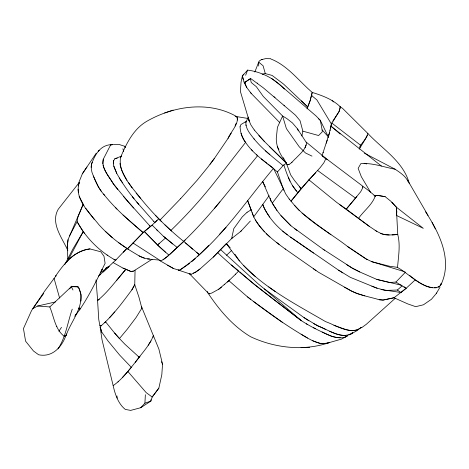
<?xml version="1.0" encoding="UTF-8"?>
<svg xmlns="http://www.w3.org/2000/svg" width="469" height="469" viewBox="0 0 469 469"><rect width="100%" height="100%" fill="white"/><g stroke="black" fill="none" stroke-linecap="round" stroke-linejoin="round"><path stroke-width="0.7" d="M258.7 66.041L258.712 62.125L259.234 61.081L261.215 59.721L265.753 58.602L270.56 58.731M78.176 185.906L79.126 182.945C74.196 199.36 89.872 213.114 98.912 224.715C106.404 232.964 114.876 240.345 124.138 246.547C128.946 249.924 134.058 252.82 139.064 255.875C145.068 259.48 152.191 259.339 158.921 260.025M78.1 189.177L78.352 192.589M157.103 220.383L151.645 225.53L143.092 232.583C129.385 220.981 115.702 209.197 104.429 195.127C98.384 188.679 94.978 180.383 91.947 172.217C91.232 168.957 90.64 165.428 92.235 162.309C95.67 153.41 100.952 145.079 111.417 144.616M91.185 167.339L91.519 164.256L92.235 162.309M135.06 270.226L134.755 284.701L138.935 297.123L141.861 308.174L136.074 317.507L127.334 329.115L119.466 338.554L124.936 344.264L139.246 357.278C131.15 367.174 123.722 378.161 113.164 385.653C115.04 394.171 118.229 403.832 125.299 409.419L130.687 410.398L140.718 407.713L150.848 401.106L152.196 397.026L158.856 388.133L161.805 374.754L162.55 364.202L158.891 349.112L141.603 306.902L141.855 308.174M80.885 301.151L81.131 294.638L78.634 287.55L77.836 286.764L71.37 286.653L49.796 306.966M140.718 407.713L144.915 403.188L145.361 394.71M318.674 118.927L320.368 120.439L322.115 129.907L328.3 136.796L320.368 120.439L316.282 116.165L280.333 85.17C271.281 76.975 259.726 71.628 247.614 70.104L242.385 76.019L244.021 81.887L246.782 87.58L251.302 93.524L279.759 122.608M243.669 74.166L242.397 75.82L243.194 79.408M396.557 214.866L396.815 211.771L396.328 207.157L390.812 201.23L385.119 196.634L378.061 195.497L374.01 195.743M150.977 399.699L150.848 401.106L144.915 403.188M67.847 258.736L67.243 246.63L68.04 239.694L83.224 204.214L79.144 196.23M67.243 246.63L68.04 239.7M159.138 259.949L160.597 260.817L163.03 259.773L166.431 257.293L183.748 241.435C167.949 228.702 153.556 214.333 140.764 198.569C131.971 186.92 117.989 173.348 120.521 157.549C126.231 143.883 133.36 129.151 146.615 121.401C173.43 105.883 208.67 100.659 236.511 116.488C240.345 122.427 229.845 133.073 228.016 138.419L214.216 158.721L207.714 167.304L197.291 180.084L180.588 198.698M237.584 118.423L237.314 120.058M440.573 285.351L441.288 283.258L440.573 285.351L438.093 287.304M120.521 157.555L121.741 156.019L114.823 158.792C111.094 163.142 115.21 168.981 116.728 173.319C122.884 184.358 130.37 194.729 138.683 204.261L153.791 221.438M113.627 160.574L113.375 163.839M270.836 58.965C287.673 65.49 298.859 81.043 312.243 92.416C322.361 95.617 332.709 99.311 340.406 106.926L339.064 111.563L331.372 123.974L329.297 133.454L323.041 152.742M55.653 276.27L56.11 275.725L44.643 291.126L31.558 310.56L23.45 328.581L25.59 341.174L33.475 351.005L38.651 354.781C52.815 357.759 62.524 346.269 66.457 333.981M153.058 337.205L153.375 335.634C149.611 345.688 141.427 353.585 135.365 362.314M301.86 136.004L302.845 131.138L300.049 120.668L295.47 115.175L263.338 87.844L250.364 78.311M330.592 128.125L331.665 122.925L360.743 145.349L359.166 148.978M330.223 129.895L330.053 130.581M78.346 185.05L79.279 181.351L82.356 173.8L86.894 167.046M359.371 148.978L366.658 136.907L367.848 133.442L342.522 108.316L340.406 106.932L339.679 107.049M286.014 162.338C287.532 168.969 293.805 159.659 295.71 158.481C299.984 153.85 305.7 149.599 306.597 142.934L297.586 128.981L292.463 122.966L286.711 118.481L282.602 116.007L263.267 96.421L256.35 86.718L251.202 82.485L250.428 78.645L245.099 82.227L244.871 83.505L246.782 87.574M329.578 132.451L328.066 137.528M340.406 106.926L339.058 111.563L332.832 121.131M307.23 108.257L307.699 106.903L283.581 84.092L272.084 75.415L265.302 73.598L263.097 65.783L258.712 62.125L254.819 72.009M306.046 144.939L305.008 147.817M72.238 309.177C67.583 322.449 65.9 336.889 58.033 348.86M328.218 137.042L328.851 134.972M113.539 144.563L110.62 144.95L103.303 159.161C100.993 168.617 109.341 176.426 113.457 183.989L127.785 201.4L150.408 226.55L149.464 225.53M79.537 309.892L79.982 308.52L79.537 309.892L74.677 316.282M326.219 143.221L327.233 140.12M323.188 152.325L322.068 155.62L323.704 157.045M103.303 159.161L102.811 163.734M43.734 293.447L32.771 308.631L37.626 306.028L49.784 306.937C54.035 316.874 55.049 329.402 64.241 336.314L66.199 335.259C71.182 320.374 86.841 304.281 78.628 287.55L77.836 286.77L71.37 286.659L69.617 288.916M78.71 308.795L79.155 307.594M240.046 126.812L240.878 124.584L246.043 121.471M307.048 108.914L310.132 100.688L312.243 92.416L310.132 100.688L307.693 106.903L301.438 100.87M245.645 75.269L247.614 70.104M235.11 125.997L236.159 123.271M441.112 284.372C452.778 259.767 439.16 232.677 425.588 211.871M241.043 133.337C247.128 150.543 264.381 160.597 277.431 171.971L282.461 186.574L285.586 193.773L289.18 199.003L294.708 205.557C309.739 222.3 330.205 232.952 347.787 246.671L366.008 258.906L371.976 261.766L389.821 266.31L397.161 267.277L397.706 265.507C398.609 255.265 400.397 244.666 397.753 234.529L396.328 207.151L391.896 202.274M367.368 135.324L364.97 139.451L359.793 146.398M254.315 130.036L264.317 141.368L286.348 163.2L283.059 165.621C273.046 157.267 262.564 149.277 254.245 139.129C250.487 134.281 245.539 128.881 245.879 122.321L248.312 117.08M362.848 187.635L360.667 191.786L346.274 209.121L336.754 202.45L308.913 179.838L291.003 201.178L301.098 188.561L320.11 167.691L323.786 162.907L325.369 159.706L325.568 158.135L306.216 142.101M64.81 264.539L73.017 248.805L83.224 231.663L77.098 221.69L77.924 217.018L83.23 204.214L83.916 205.416M66.621 262.247L68.245 259.867L83.224 231.663L84.678 233.662M69.471 235.907L77.098 221.69C85.903 237.842 99.422 251.454 115.579 260.242L126.906 248.412L123.312 252.24M436.346 293.418L439.975 287.286M231.287 133.09L228.016 138.419M150.983 340.916L148.192 345.237M58.901 331.249L61.498 327.333M245.879 122.321L246.43 121.489M82.356 173.8L96.221 153.205M75.316 315.356L76.828 313.251M79.724 309.657C89.602 295.071 97.241 279.049 105.115 263.314L103.983 256.197L100.806 251.789L89.948 248.916C74.284 250.645 63.948 263.859 55.641 275.965M131.859 289.895L134.761 284.701L131.853 289.895C122.386 302.581 112.959 315.625 100.899 326.014L99.879 325.627M269.118 195.72L253.711 216.813C260.535 230.484 273.028 240.075 285.105 248.898L318.533 272.249L350.876 290.739C359.723 295.4 369.754 296.818 379.204 299.726L383.103 300.06L394.013 297.762L405.884 288.529L415.323 279.794C422.071 284.519 431.849 290.88 439.963 286.108M214.444 158.387L210.071 164.22M158.856 388.133L152.196 397.02L146.234 392.67L127.826 371.436L131.32 367.315L119.618 355.039L107.94 340.852L101.597 331.87L100.108 326.846L102.013 339.708L113.164 385.653M167.603 265.243L173.413 268.485L179.369 270.302C218.044 244.302 243.974 203.382 273.515 168.336L283.335 188.608L272.225 203.2L276.968 210.452L280.995 215.67L290.932 225.794L323.053 249.197L352.541 268.286L359.799 271.979L376.859 279.43L401.874 285.334M79.402 182.306L58.209 209.285C50.165 223.373 62.354 238.029 67.853 250.569M140.008 356.317L139.246 357.278L138.197 356.346M208.816 245.322L199.395 254.649L183.684 241.371C196.593 229.007 208.482 215.593 219.92 201.869L257.592 155.737L256.297 154.541M219.92 201.869L214.327 208.599M96.022 279.911L97.64 300.465C108.509 291.507 116.675 279.735 125.932 269.235L123.019 268.127L113.088 262.534L98.349 276.264M116.675 280.38L125.938 269.229M356.868 196.552L346.269 209.121L369.502 226.498L376.935 231.446L381.883 233.902L385.289 234.699L389.159 234.957M436.721 292.973L431.445 299.269L423.46 304.786L415.686 306.673L407.848 303.941L394.007 297.768L383.103 300.06L379.21 299.732M127.826 371.436L122.45 377.481M358.709 218.12C363.938 210.716 372.134 204.847 375.253 196.101L369.338 191.147L325.568 158.135L324.929 158.399M119.671 338.319L119.466 338.548L114.629 333.072L105.578 321.834L104.734 322.684M277.431 171.971L283.059 165.621M250.335 221.057L240.691 231.434L231.633 238.557L213.207 257.176L199.935 269.042L196.048 271.862L191.106 274.336L178.179 270.038L179.803 270.156L189.669 263.344M109.488 317.742L114.717 311.897M232.601 237.484L231.627 238.563L233.797 228.596L242.256 216.889L247.104 212.264M183.748 241.435L177.182 247.474L163.447 236.3L152.091 225.114L144.317 231.469L127.474 248.793L143.092 232.583L123.048 215.037M315.602 172.791L308.913 179.838L309.135 180.032M219.721 234.101L226.046 227.33M180.583 198.709L159.999 220.061M230.203 247.796L226.316 243.522L213.207 257.176M376.859 279.43L389.663 282.531L395.912 282.045L405.615 272.032M235.374 274.359L238.768 270.947M197.666 256.385L199.395 254.649L196.646 252.422M155.474 215.388L158.745 218.759L154.846 222.523L153.768 221.415M164.965 224.88L170.904 230.437C187.266 214.644 202.497 197.648 216.496 179.738L245.545 142.424C241.898 138.068 240.456 132.375 240.046 126.812M235.649 274.107L228.895 280.691M240.691 231.428L241.306 230.83M185.191 239.964L183.684 241.371M170.018 254.321L177.182 247.474M231.639 250.423L226.545 255.283M103.174 272.026L109.031 266.445L105.537 268.391M117.965 381.983L118.639 381.344M229.699 279.934L218.8 289.185L211.824 293.019L209.385 293.823L208.365 293.254L189.212 273.515L191.106 274.336M292.052 162.145L291.448 162.684M113.088 262.534L116.089 259.779M402.068 285.926L397.325 290.035L385.43 290.428L376.437 287.989L350.337 277.361L338.571 270.179L290.475 237.079C278.68 228.936 268.116 218.044 262.816 204.554A33.065 10.412 42 0 0 267.295 213.489L269.71 217.106M165.504 238.029L157.566 244.912L144.311 231.469L159.313 246.735L168.987 255.195M227.348 282.068L228.884 280.685L247.585 296.936L253.53 301.497C271.275 315.01 289.608 327.79 308.989 338.858C315.15 342.171 322.326 345.419 329.361 342.569L329.514 342.487M195.321 258.583L191.551 261.837M395.344 298.208L366.254 324.349L361.482 327.802M99.786 275.08L100.53 274.412M224.329 284.765L224.792 284.361M404.055 286.723L406.054 288.382L400.96 292.509L381.039 289.508M101.439 325.55L100.899 326.019L99.879 325.627L98.76 319.536L97.546 300.031L97.64 300.465L99.311 299.181M159.489 243.411L158.545 244.179M199.935 269.042L196.054 271.856L193.38 273.204M168.547 255.564L163.03 259.773M348.819 334.972L351.017 334.022L352.67 332.685C341.69 340.4 328.681 329.607 318.181 326.148L304.029 317.624L264.317 288.875L258.12 283.809L220.512 249.531M68.245 259.867C74.337 254.198 81.594 249.971 89.954 248.922M221.462 287.175L218.677 289.267M362.379 186.445L362.848 187.641M247.11 212.258L251.097 209.878L247.726 200.849M100.237 272.858L109.037 266.451L105.537 268.397M250.428 78.645L245.422 81.923L244.953 83.57L244.021 81.887M123.019 268.127L130.927 271.498L133.436 271.141L152.103 259.257M351.017 334.022L357.865 330.147M64.241 336.314L66.199 335.259M312.723 340.77L319.84 343.331L323.639 343.677L329.367 342.569L341.561 339.093L347.939 335.546C343.314 339.239 336.572 337.662 331.384 336.173C320.79 331.595 310.273 326.6 300.652 320.198C272.389 298.413 243.622 277.091 217.604 252.592M367.327 133.671L367.843 133.442C382.446 149.113 403.791 161.811 409.337 183.766M173.184 110.098L164.572 112.988M262.142 74.301L265.384 73.334M287.462 164.789L289.039 164.355M114.823 158.792L117.297 158.141M329.267 342.599C303.754 351.428 274.828 348.057 250.663 336.765C232.665 326.055 219.029 309.698 207.579 292.451L207.497 291.419M110.62 144.944L112.279 144.563M37.626 306.028L55.43 301.942M261.215 59.721L262.581 59.51M133.436 271.129L130.933 271.492L126.577 269.552M344.463 337.369L345.09 337.281M408.042 181.48C405.468 175.986 399.993 172.504 395.103 169.215C383.794 167.157 372.421 162.608 360.796 163.687L358.146 168.342L361.312 176.684L370.533 192.231M374.743 195.79L378.067 195.503L385.155 196.663M392.113 234.899L397.759 234.529C392.119 234.811 386.069 235.749 380.74 233.374M159.636 260.096L160.603 260.817M301.039 347.676L309.61 347.289M114.084 144.446L118.997 144.429L125.645 146.586M147.524 258.929L149.517 258.935M345.993 335.388C340.248 335.769 334.79 333.512 329.666 331.225M340.295 337.733C333.776 337.873 327.854 334.784 322.15 332.023M434.517 287.755L436.164 287.831M235.11 116.33L247.632 118.417M242.397 75.82L241.043 82.198L240.392 91.484L249.197 120.984L250.892 124.918L254.327 130.036M432.688 287.661C418.717 285.768 408.962 273.667 397.155 267.266M364.102 163.282L366.787 163.957M364.876 295.857L356.897 293.459L350.876 290.739L344.58 287.221M190.08 274.16L189.212 273.515M144.388 258.149L139.064 255.875M404.214 271.604L371.606 261.602M333.905 325.439C342.282 327.679 353.491 334.655 361.2 327.438C350.794 335.646 336.068 325.275 325.574 321.628C301.526 307.605 276.628 294.573 255.277 276.487C243.692 267.33 234.881 255.406 226.322 243.517M302.845 131.144L318.603 135.535L322.344 131.725L322.115 129.907M377.135 288.23L371.847 286.166M115.585 260.236L113.996 259.416M209.385 293.823L208.365 293.254M124.52 146.92L125.598 147.389M325.791 329.549L313.779 323.71M359.793 271.973L352.506 268.268L346.556 264.592M396.504 215.482L423.302 228.344L396.328 207.151M311.985 156.124L305.483 152.97L299.263 146.809L286.401 128.635L282.602 116.013L277.419 127.363L276.264 138.595C276.27 146.064 279.413 152.935 283.54 159.003M313.274 327.591L315.502 328.74M364.401 153.193L395.097 169.209M173.413 268.485L160.187 260.84M306.31 323.815L307.558 324.536M158.411 259.363L132.926 242.971M236.511 116.488L237.472 117.549M301.116 334.18L307.523 338.096M367.198 259.638L347.781 246.665M375.159 230.338L376.924 231.44M395.912 282.045L406.06 288.376M308.837 320.819L304.029 317.619M338.571 270.179L342.804 272.87M282.35 322.314L253.53 301.497M128.377 249.402L118.317 242.444M107.026 254.96L107.811 255.499M397.325 290.035L400.96 292.509M323.053 249.191L324.536 250.2M313.48 268.854L315.924 270.531M239.811 271.862L254.116 284.284L301.479 320.808M290.481 237.079L313.55 253.061M275.156 291.495L268.749 286.934M285.105 248.898L285.498 249.174M330.903 234.711L315.901 223.842L302.095 213.125M317.63 170.499L355.508 198.106M339.82 204.771L369.49 226.498M287.327 234.793L282.672 231.111M271.868 78.616L280.327 85.165L284.454 89.098M294.737 228.825L296.971 230.514M261.297 158.927L266.849 163.2M267.963 164.056L272.958 167.908M411.19 276.663L414.772 279.424M276.364 242.303L279.119 244.425M257.235 83.054L257.674 83.4M247.591 296.93L250.768 299.427M381.449 166.073L330.985 126.184L340.177 134.046M322.068 155.62L327.192 159.7M238.24 270.519L231.346 264.95M311.955 95.799L311.469 95.406L316.88 99.903L331.372 123.974M255.277 276.487L243.446 265.348M172.709 243.98L163.447 236.306M409.707 275.461L410.68 276.27M112.443 237.748L105.244 231.24M273.966 96.69L275.051 97.599M265.477 150.866L269.839 154.594M283.956 105.191L284.706 105.836M264.317 288.875L301.209 320.62M185.431 242.924L192.736 249.227M165.422 252.164L157.566 244.912M360.391 145.032L360.743 145.349M266.24 233.632L269.933 237.021M170.904 230.431L171.56 231.047M290.932 225.788L281.001 215.67M269.616 146.733L286.113 162.749M157.736 230.906L156.617 229.769M116.945 209.092L115.655 207.761M251.255 149.517L252.603 150.912M264.311 141.362L258.818 135.57M158.751 218.759L161.424 221.561M294.673 205.516L299.445 210.728M299.533 186.809L301.104 188.561L294.45 180.407L290.686 174.925L286.348 163.2M133.653 208.031L123.318 196.212M114.629 333.072L119.536 338.624M140.764 198.575L136.18 193.175M264.563 231.862L259.345 225.736L255.271 219.961M136.807 202.075L138.683 204.261M253.952 138.783L254.245 139.129M250.411 92.469L251.302 93.524M332.158 100.331L333.523 101.949M94.14 219.216L85.721 208.306M103.543 194.06L104.429 195.127M117.731 189.494L113.457 183.983C109.705 177.892 104.898 172.123 103.074 165.065M297.827 192.583C290.487 184.909 287.081 174.703 283.798 164.865M289.18 199.003L289.473 199.366M132.375 196.74L134.046 198.868M296.543 190.989L292.375 185.466M239.489 261.045L234.94 254.216M101.198 191.135L98.431 186.961L93.366 176.022M276.962 210.446L271.135 201.283L262.763 181.761L265.348 186.832M119.226 177.991L122.55 182.863M128.453 182.47L132.147 187.922M101.802 332.175L100.108 326.852M407.555 180.143L428.062 215.47M127.011 180.289C124.097 174.978 120.674 169.561 119.953 163.435M283.294 157.666L285.762 162.116M277.214 146.451L278.92 149.681M435.355 228.901L432.078 222.511M71.141 286.172L72.976 290.006M290.006 181.198L288.271 177.159M116.728 173.319L113.82 166.184M161.453 361.705L162.55 364.202M56.708 326.354L56.843 326.67M247.732 200.843L253.805 217.036M252.064 212.633L253.711 216.813M297.586 128.981L298.325 130.933M283.34 188.608L283.886 190.32M123.675 151.569L122.884 148.708M77.836 286.77L78.088 287.585M251.103 209.872L251.425 210.939M271.141 201.289L270.203 198.1M67.436 247.28L67.817 248.582M59.61 298.026L54.023 278.281M246.032 125.61L245.932 124.912M116.963 395.959L117.186 398.14M102.33 269.282L101.093 271.17L102.33 269.282M99.047 150.408L98.273 151L99.047 150.408M375.253 196.101L374.491 195.696L375.247 196.101M249.191 120.99L248.459 118.182L249.197 120.984"/></g></svg>
